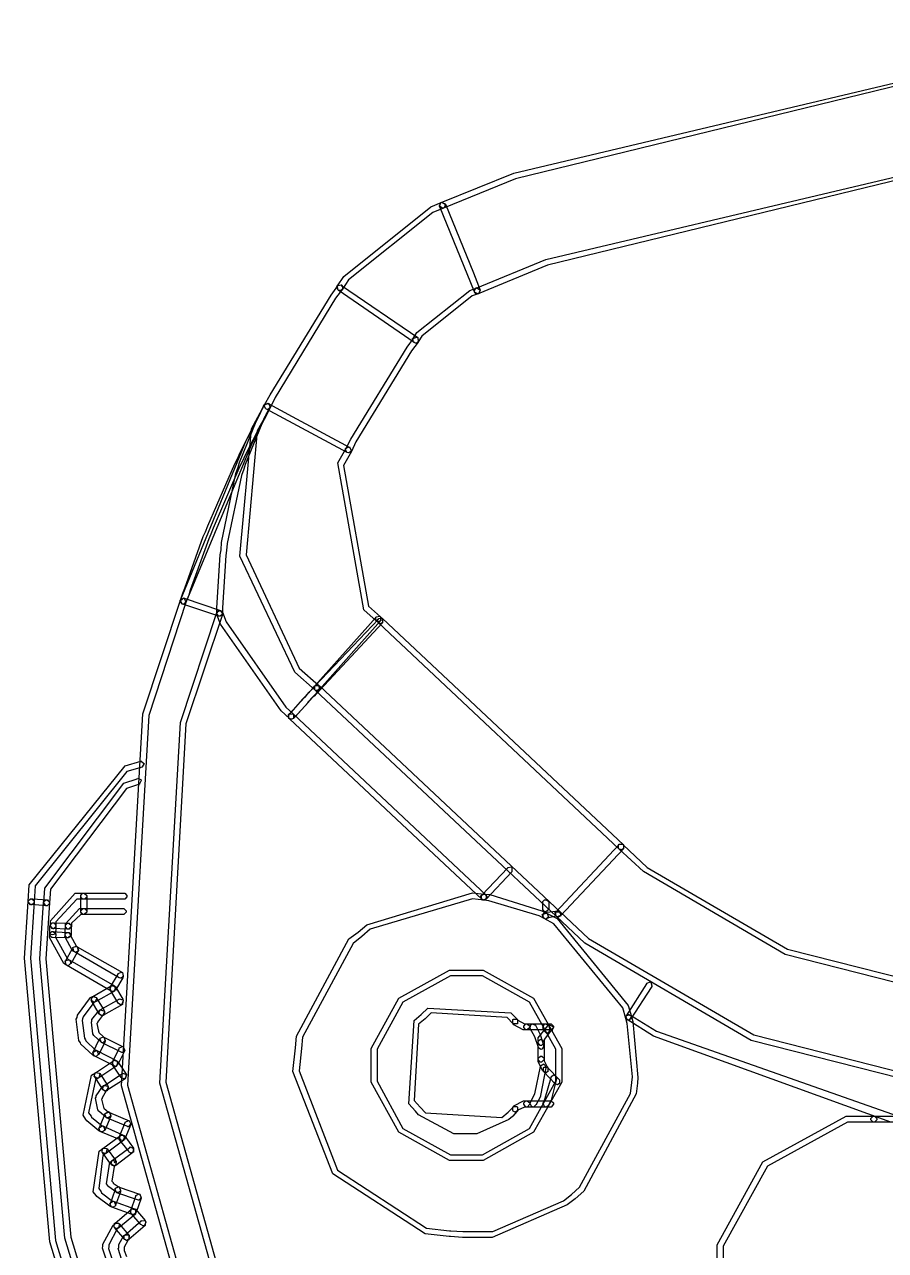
# Model space of a CAD drawing. Extents: x 0.54 to 10.46, y 0.74 to 7.76.
# Drawn here: x 9.6319 to 9.7331, y 4.5286 to 4.6727 of the extents above; entities that cross this region are included whole.
import ezdxf

# ---------------------------------------------------------------- set-up
doc = ezdxf.new("R2010")
doc.units = 0
doc.layers.get('0').update_dxf_attribs({"linetype": 'CONTINUOUS'})

msp = doc.modelspace()

# ---------------------------------------------------------------- linework, layer by layer
at = {"color": 0}
for points in [[(9.76107, 4.67204), (9.68961, 4.65462), (9.68115, 4.65115), (9.68104, 4.65115), (9.68072, 4.65136), (9.68072, 4.65136), (9.68067, 4.65142), (9.68083, 4.65181), (9.68088, 4.65181), (9.6894, 4.65528), (9.76313, 4.67275)], [(9.7621, 4.66118), (9.69336, 4.64447), (9.68522, 4.64111), (9.68517, 4.64111), (9.68479, 4.64128), (9.68479, 4.64133), (9.68474, 4.64139), (9.68494, 4.64176), (9.685, 4.64176), (9.69319, 4.64513), (9.76411, 4.66189)], [(9.74214, 4.42188), (9.72874, 4.42632), (9.69222, 4.45047), (9.65826, 4.49451), (9.64328, 4.54801), (9.64578, 4.59174), (9.65022, 4.60508), (9.65022, 4.60514), (9.65056, 4.60531), (9.65067, 4.60531), (9.65067, 4.60531), (9.65087, 4.60487), (9.65087, 4.60482), (9.64649, 4.59153), (9.64399, 4.54807), (9.6589, 4.49479), (9.69265, 4.45101), (9.729, 4.42703), (9.74235, 4.42258)], [(9.74354, 4.42622), (9.73058, 4.4305), (9.69521, 4.45389), (9.66233, 4.49653), (9.64779, 4.54833), (9.65022, 4.59071), (9.65451, 4.60363), (9.65451, 4.60368), (9.65483, 4.60389), (9.65494, 4.60389), (9.65494, 4.60389), (9.65517, 4.60346), (9.65517, 4.6034), (9.65087, 4.59056), (9.64849, 4.54844), (9.66292, 4.49685), (9.69564, 4.45443), (9.73085, 4.43115), (9.74376, 4.42686)], [(9.64458, 4.49772), (9.63488, 4.52968), (9.63189, 4.56299), (9.63232, 4.56967), (9.63232, 4.56972), (9.6326, 4.56999), (9.63271, 4.56999), (9.63276, 4.56999), (9.63303, 4.56976), (9.63303, 4.56967), (9.6326, 4.56299), (9.63553, 4.52983), (9.64524, 4.49799)], [(9.64188, 4.52647), (9.64106, 4.52892), (9.64111, 4.52914), (9.64111, 4.5294), (9.64231, 4.53163), (9.64253, 4.53179), (9.64253, 4.53185), (9.64296, 4.53185), (9.64301, 4.53179), (9.64301, 4.53179), (9.64296, 4.53136), (9.64296, 4.53131), (9.64279, 4.53119), (9.64182, 4.52929), (9.64182, 4.52908), (9.64176, 4.52886), (9.64242, 4.52686)], [(9.64333, 4.5275), (9.6429, 4.52886), (9.64296, 4.52897), (9.64296, 4.52935), (9.64356, 4.53039), (9.64367, 4.53043), (9.64367, 4.53049), (9.64415, 4.53049), (9.64421, 4.53043), (9.64421, 4.53043), (9.64415, 4.52994), (9.64415, 4.52989), (9.64404, 4.52983), (9.64361, 4.52903), (9.64361, 4.52892), (9.64361, 4.52865), (9.64388, 4.52794)]]:
    msp.add_lwpolyline(points, dxfattribs=at)
for points in [[(9.669, 4.6415), (9.66894, 4.6415), (9.66878, 4.64154), (9.66878, 4.64154), (9.66872, 4.6416), (9.66862, 4.64204), (9.66868, 4.64204), (9.66943, 4.64312), (9.67964, 4.65132), (9.68088, 4.65181), (9.68093, 4.65186), (9.68132, 4.65164), (9.68138, 4.65158), (9.68138, 4.65158), (9.68121, 4.65121), (9.68115, 4.65115), (9.6799, 4.65067), (9.66997, 4.64274), (9.66928, 4.64165), (9.66922, 4.64165), (9.66906, 4.6415), (9.669, 4.6415)], [(9.68511, 4.64106), (9.685, 4.64106), (9.68479, 4.64133), (9.68479, 4.64133), (9.68072, 4.65132), (9.68067, 4.65136), (9.68083, 4.65181), (9.68088, 4.65181), (9.68088, 4.65186), (9.68132, 4.65169), (9.68138, 4.65164), (9.68468, 4.64356), (9.68544, 4.64154), (9.68544, 4.64154), (9.68528, 4.64117), (9.68528, 4.64111), (9.68528, 4.64111), (9.68511, 4.64106), (9.68511, 4.64106)], [(9.66043, 4.6275), (9.66043, 4.6275), (9.66026, 4.62756), (9.66026, 4.62756), (9.66021, 4.62761), (9.66004, 4.62804), (9.6601, 4.62804), (9.66075, 4.62924), (9.66792, 4.64094), (9.66872, 4.64204), (9.66872, 4.64208), (9.66917, 4.64214), (9.66922, 4.64208), (9.66922, 4.64208), (9.66928, 4.64171), (9.66928, 4.64165), (9.66846, 4.64057), (9.66135, 4.6289), (9.66075, 4.62771), (9.66069, 4.62771), (9.66049, 4.6275), (9.66043, 4.6275)], [(9.6779, 4.63531), (9.67785, 4.63531), (9.67768, 4.63536), (9.67768, 4.63536), (9.66878, 4.64154), (9.66872, 4.6416), (9.66868, 4.64204), (9.66872, 4.64204), (9.66872, 4.64208), (9.66911, 4.64214), (9.66917, 4.64208), (9.67811, 4.63596), (9.67811, 4.63596), (9.67817, 4.63553), (9.67817, 4.63547), (9.67811, 4.63547), (9.67796, 4.63531), (9.6779, 4.63531)], [(9.6779, 4.63531), (9.67785, 4.63531), (9.67768, 4.63536), (9.67768, 4.63536), (9.67763, 4.63542), (9.67751, 4.63585), (9.67757, 4.63585), (9.678, 4.63656), (9.68425, 4.6415), (9.685, 4.64176), (9.685, 4.64182), (9.68539, 4.6416), (9.68544, 4.64154), (9.68544, 4.64154), (9.68528, 4.64117), (9.68522, 4.64111), (9.68451, 4.64085), (9.6786, 4.63612), (9.67817, 4.63547), (9.67811, 4.63547), (9.67796, 4.63531), (9.6779, 4.63531)], [(9.66997, 4.6224), (9.66997, 4.6224), (9.66982, 4.62244), (9.66982, 4.62244), (9.66976, 4.6225), (9.6696, 4.62289), (9.66965, 4.62289), (9.67025, 4.62403), (9.67686, 4.63482), (9.67763, 4.63585), (9.67763, 4.6359), (9.67806, 4.63601), (9.67811, 4.63596), (9.67811, 4.63596), (9.67817, 4.63547), (9.67817, 4.63542), (9.6774, 4.63439), (9.67085, 4.62369), (9.67031, 4.62256), (9.67025, 4.62256), (9.67003, 4.6224), (9.66997, 4.6224)], [(9.65056, 4.6046), (9.65056, 4.6046), (9.65044, 4.6046), (9.65044, 4.6046), (9.65039, 4.60465), (9.65018, 4.60504), (9.65022, 4.60508), (9.6505, 4.6059), (9.65072, 4.6065), (9.65289, 4.61257), (9.65315, 4.61312), (9.65343, 4.61382), (9.65662, 4.6211), (9.65701, 4.62185), (9.65717, 4.62229), (9.65912, 4.62614), (9.65935, 4.62651), (9.65967, 4.62717), (9.65967, 4.62728), (9.66004, 4.62793), (9.6601, 4.62799), (9.6601, 4.62804), (9.6601, 4.6281), (9.66054, 4.62819), (9.6606, 4.62815), (9.6606, 4.62815), (9.66075, 4.62776), (9.66075, 4.62771), (9.66069, 4.62761), (9.66064, 4.62756), (9.66026, 4.6269), (9.66026, 4.62685), (9.65994, 4.62619), (9.65972, 4.62582), (9.65776, 4.62196), (9.65761, 4.62158), (9.65722, 4.62082), (9.65408, 4.61356), (9.65381, 4.61285), (9.65354, 4.61231), (9.65136, 4.60628), (9.65121, 4.60568), (9.65087, 4.60487), (9.65082, 4.60487), (9.65061, 4.6046), (9.65056, 4.6046)], [(9.65056, 4.6046), (9.65056, 4.6046), (9.65039, 4.60465), (9.65039, 4.60465), (9.65033, 4.60471), (9.65018, 4.60508), (9.65022, 4.60508), (9.65799, 4.62392), (9.6601, 4.62804), (9.6601, 4.6281), (9.66054, 4.62819), (9.6606, 4.62815), (9.6606, 4.62815), (9.66075, 4.62776), (9.66075, 4.62771), (9.65864, 4.62358), (9.65087, 4.60482), (9.65082, 4.60482), (9.65061, 4.6046), (9.65056, 4.6046)], [(9.65483, 4.60319), (9.65474, 4.60319), (9.65451, 4.60346), (9.65451, 4.60351), (9.65451, 4.60417), (9.65489, 4.6104), (9.655, 4.611), (9.65506, 4.61187), (9.65674, 4.61996), (9.65701, 4.62071), (9.65717, 4.62125), (9.65912, 4.62608), (9.65935, 4.62651), (9.6594, 4.62663), (9.65989, 4.62765), (9.65994, 4.62771), (9.65994, 4.62771), (9.66, 4.62793), (9.66004, 4.62793), (9.66004, 4.62799), (9.66049, 4.62819), (9.66054, 4.62815), (9.6606, 4.62815), (9.66075, 4.62782), (9.66075, 4.62776), (9.66075, 4.62776), (9.66069, 4.62765), (9.66069, 4.62765), (9.66064, 4.62765), (9.6606, 4.62744), (9.6606, 4.62744), (9.66054, 4.62733), (9.66, 4.62636), (9.66, 4.62625), (9.65978, 4.62582), (9.65782, 4.62104), (9.65767, 4.6205), (9.65739, 4.61974), (9.65571, 4.61176), (9.65565, 4.61094), (9.65554, 4.61035), (9.65517, 4.60417), (9.65517, 4.60351), (9.65517, 4.60346), (9.65489, 4.60319), (9.65483, 4.60319)], [(9.66629, 4.59446), (9.66624, 4.59446), (9.66607, 4.59451), (9.66607, 4.59451), (9.66368, 4.59663), (9.65722, 4.61025), (9.65858, 4.62522), (9.6601, 4.62804), (9.6601, 4.6281), (9.66054, 4.62825), (9.6606, 4.62819), (9.6606, 4.62819), (9.66075, 4.62776), (9.66075, 4.62771), (9.65924, 4.625), (9.65793, 4.6104), (9.66417, 4.59711), (9.6665, 4.59506), (9.6665, 4.59506), (9.66656, 4.59462), (9.66656, 4.59457), (9.6665, 4.59457), (9.66635, 4.59446), (9.66629, 4.59446)], [(9.66997, 4.6224), (9.66997, 4.6224), (9.66982, 4.62244), (9.66982, 4.62244), (9.66026, 4.62756), (9.66021, 4.62761), (9.66004, 4.62804), (9.6601, 4.62804), (9.6601, 4.6281), (9.66054, 4.62819), (9.6606, 4.62815), (9.66336, 4.62668), (9.67014, 4.62304), (9.67014, 4.62304), (9.67031, 4.62261), (9.67031, 4.62256), (9.67025, 4.62256), (9.67003, 4.6224), (9.66997, 4.6224)], [(9.6735, 4.60254), (9.6735, 4.60254), (9.67324, 4.60265), (9.67324, 4.60265), (9.67176, 4.60394), (9.66872, 4.62121), (9.66965, 4.62289), (9.66965, 4.62294), (9.67008, 4.6231), (9.67014, 4.62304), (9.67014, 4.62304), (9.67031, 4.62261), (9.67031, 4.62256), (9.66938, 4.62093), (9.67231, 4.60439), (9.67372, 4.60314), (9.67372, 4.60314), (9.67378, 4.60271), (9.67378, 4.60265), (9.67372, 4.60265), (9.67356, 4.60254), (9.6735, 4.60254)], [(9.65483, 4.60319), (9.65483, 4.60319), (9.65474, 4.60319), (9.65474, 4.60319), (9.6505, 4.6046), (9.65044, 4.60465), (9.65022, 4.60504), (9.65028, 4.60504), (9.65028, 4.60508), (9.65061, 4.60536), (9.65067, 4.60531), (9.65494, 4.60389), (9.65494, 4.60389), (9.65517, 4.60346), (9.65517, 4.6034), (9.65511, 4.6034), (9.65489, 4.60319), (9.65483, 4.60319)], [(9.66325, 4.5911), (9.66325, 4.5911), (9.66303, 4.59119), (9.66303, 4.59119), (9.66206, 4.59207), (9.65494, 4.60226), (9.65451, 4.6034), (9.65446, 4.60346), (9.65468, 4.60385), (9.65474, 4.60385), (9.65474, 4.60389), (9.65511, 4.60374), (9.65517, 4.60368), (9.6556, 4.60254), (9.6626, 4.5925), (9.66351, 4.59169), (9.66351, 4.59169), (9.66351, 4.59125), (9.66351, 4.59119), (9.66347, 4.59119), (9.66331, 4.5911), (9.66325, 4.5911)], [(9.66629, 4.59446), (9.66624, 4.59446), (9.66607, 4.59451), (9.66607, 4.59451), (9.66601, 4.59457), (9.66596, 4.595), (9.66601, 4.595), (9.67324, 4.60308), (9.67324, 4.60314), (9.67367, 4.60319), (9.67372, 4.60314), (9.67372, 4.60314), (9.67372, 4.60271), (9.67372, 4.60265), (9.66656, 4.59457), (9.6665, 4.59457), (9.66635, 4.59446), (9.66629, 4.59446)], [(9.66635, 4.5944), (9.66635, 4.5944), (9.66607, 4.59451), (9.66607, 4.59451), (9.66601, 4.59457), (9.66601, 4.595), (9.66607, 4.595), (9.6735, 4.60286), (9.6735, 4.60292), (9.67393, 4.60297), (9.67399, 4.60292), (9.67399, 4.60292), (9.67399, 4.60249), (9.67399, 4.60243), (9.66661, 4.59451), (9.66656, 4.59451), (9.66639, 4.5944), (9.66635, 4.5944)], [(9.67378, 4.60232), (9.67378, 4.60232), (9.6735, 4.60243), (9.6735, 4.60243), (9.67344, 4.60249), (9.67329, 4.6026), (9.67329, 4.6026), (9.67324, 4.60265), (9.67318, 4.60308), (9.67324, 4.60308), (9.67324, 4.60314), (9.67367, 4.60319), (9.67372, 4.60314), (9.67372, 4.60314), (9.67393, 4.60292), (9.67399, 4.60286), (9.67399, 4.60286), (9.67399, 4.60249), (9.67399, 4.60243), (9.67393, 4.60243), (9.67378, 4.60232), (9.67378, 4.60232)], [(9.70204, 4.57574), (9.70204, 4.57574), (9.70176, 4.57585), (9.70176, 4.57585), (9.6735, 4.60243), (9.67344, 4.60249), (9.67344, 4.60286), (9.6735, 4.60286), (9.6735, 4.60292), (9.67393, 4.60297), (9.67399, 4.60292), (9.70231, 4.57633), (9.70231, 4.57633), (9.70231, 4.5759), (9.70231, 4.57585), (9.70226, 4.57585), (9.7021, 4.57574), (9.70204, 4.57574)], [(9.66325, 4.5911), (9.66325, 4.5911), (9.66303, 4.59115), (9.66303, 4.59115), (9.66297, 4.59119), (9.66292, 4.59164), (9.66297, 4.59164), (9.66297, 4.59169), (9.66319, 4.5919), (9.66325, 4.5919), (9.66461, 4.59343), (9.66465, 4.59353), (9.66531, 4.59424), (9.66536, 4.59429), (9.66585, 4.59483), (9.66585, 4.59489), (9.66596, 4.59494), (9.66596, 4.59494), (9.66596, 4.595), (9.66639, 4.59511), (9.66644, 4.59506), (9.66644, 4.59506), (9.66656, 4.59467), (9.66656, 4.59462), (9.66656, 4.59462), (9.6665, 4.59446), (9.6665, 4.59446), (9.66585, 4.59381), (9.66581, 4.59375), (9.66521, 4.5931), (9.66515, 4.59299), (9.66374, 4.59142), (9.66368, 4.59142), (9.66351, 4.59125), (9.66351, 4.59119), (9.66347, 4.59119), (9.66331, 4.5911), (9.66325, 4.5911)], [(9.66325, 4.5911), (9.66325, 4.5911), (9.66303, 4.59115), (9.66303, 4.59115), (9.66297, 4.59119), (9.66292, 4.59164), (9.66297, 4.59164), (9.66482, 4.59364), (9.66487, 4.59369), (9.66531, 4.59424), (9.66536, 4.59424), (9.66542, 4.59435), (9.66585, 4.59478), (9.6659, 4.59478), (9.66607, 4.595), (9.66607, 4.59506), (9.6665, 4.59506), (9.66656, 4.595), (9.66656, 4.595), (9.66656, 4.59457), (9.66656, 4.59451), (9.66639, 4.59429), (9.66635, 4.59429), (9.66596, 4.59386), (9.6659, 4.59375), (9.66585, 4.59375), (9.66536, 4.59321), (9.66531, 4.59315), (9.66351, 4.59119), (9.66347, 4.59119), (9.66331, 4.5911), (9.66325, 4.5911)], [(9.69461, 4.56782), (9.69461, 4.56782), (9.69439, 4.56793), (9.69439, 4.56793), (9.66607, 4.59451), (9.66601, 4.59457), (9.66601, 4.595), (9.66607, 4.595), (9.66607, 4.59506), (9.6665, 4.59506), (9.66656, 4.595), (9.69488, 4.56842), (9.69488, 4.56842), (9.69488, 4.56799), (9.69488, 4.56793), (9.69482, 4.56793), (9.69467, 4.56782), (9.69461, 4.56782)], [(9.68593, 4.56982), (9.68593, 4.56982), (9.68565, 4.56993), (9.68565, 4.56993), (9.66303, 4.59115), (9.66297, 4.59119), (9.66297, 4.59164), (9.66303, 4.59164), (9.66303, 4.59169), (9.66347, 4.59174), (9.66351, 4.59169), (9.68614, 4.57042), (9.68614, 4.57042), (9.68614, 4.56999), (9.68614, 4.56993), (9.68608, 4.56993), (9.68593, 4.56982), (9.68593, 4.56982)], [(9.63271, 4.56928), (9.6326, 4.56928), (9.63232, 4.56961), (9.63232, 4.56967), (9.63243, 4.57161), (9.64372, 4.58561), (9.64556, 4.58615), (9.64556, 4.58621), (9.64589, 4.58594), (9.64594, 4.58589), (9.64594, 4.58589), (9.64572, 4.5855), (9.64572, 4.58544), (9.64393, 4.58496), (9.63314, 4.5715), (9.63303, 4.56961), (9.63303, 4.56956), (9.63276, 4.56928), (9.63271, 4.56928)], [(9.69461, 4.56782), (9.69461, 4.56782), (9.69439, 4.56793), (9.69439, 4.56793), (9.69433, 4.56799), (9.69428, 4.56842), (9.69433, 4.56842), (9.70176, 4.57633), (9.70176, 4.57639), (9.70226, 4.57639), (9.70231, 4.57633), (9.70231, 4.57633), (9.70231, 4.5759), (9.70231, 4.57585), (9.69488, 4.56799), (9.69482, 4.56799), (9.69467, 4.56782), (9.69461, 4.56782)], [(9.74408, 4.55908), (9.73839, 4.55908), (9.72131, 4.56342), (9.70464, 4.57319), (9.70176, 4.57585), (9.70171, 4.5759), (9.70171, 4.57633), (9.70176, 4.57633), (9.70176, 4.57639), (9.70221, 4.57639), (9.70226, 4.57633), (9.70508, 4.57368), (9.72157, 4.56407), (9.73844, 4.55979), (9.74408, 4.55979), (9.74414, 4.55979), (9.74447, 4.55951), (9.74447, 4.5594), (9.74447, 4.55935), (9.74414, 4.55908), (9.74408, 4.55908)], [(9.68593, 4.56982), (9.68593, 4.56982), (9.68565, 4.56993), (9.68565, 4.56993), (9.6856, 4.56999), (9.6856, 4.57042), (9.68565, 4.57042), (9.68869, 4.57362), (9.68869, 4.57368), (9.68913, 4.57374), (9.68918, 4.57368), (9.68918, 4.57368), (9.68918, 4.57319), (9.68918, 4.57314), (9.68614, 4.56993), (9.68608, 4.56993), (9.68593, 4.56982), (9.68593, 4.56982)], [(9.6345, 4.56917), (9.63444, 4.56917), (9.63271, 4.56933), (9.6326, 4.56933), (9.63232, 4.56961), (9.63232, 4.56967), (9.63232, 4.56976), (9.6326, 4.56999), (9.63271, 4.56999), (9.63286, 4.56999), (9.63456, 4.56988), (9.6346, 4.56988), (9.63482, 4.56956), (9.63482, 4.5695), (9.63482, 4.56944), (9.63456, 4.56917), (9.6345, 4.56917)], [(9.63525, 4.56646), (9.63519, 4.56651), (9.63493, 4.56679), (9.63493, 4.56685), (9.63493, 4.56739), (9.63786, 4.57064), (9.63889, 4.57064), (9.63894, 4.57064), (9.63921, 4.57036), (9.63921, 4.57026), (9.63921, 4.57021), (9.63894, 4.56993), (9.63889, 4.56993), (9.63803, 4.56993), (9.63558, 4.56728), (9.63558, 4.56679), (9.63558, 4.56674), (9.63531, 4.56646), (9.63525, 4.56646)], [(9.63883, 4.56814), (9.63872, 4.56814), (9.63851, 4.56842), (9.63851, 4.56847), (9.63851, 4.57026), (9.63851, 4.57036), (9.63872, 4.57064), (9.63883, 4.57064), (9.63889, 4.57064), (9.63921, 4.57036), (9.63921, 4.57026), (9.63921, 4.56847), (9.63921, 4.56842), (9.63889, 4.56814), (9.63883, 4.56814)], [(9.68392, 4.53017), (9.68338, 4.53017), (9.68197, 4.53028), (9.68181, 4.53028), (9.67899, 4.5306), (9.66812, 4.53765), (9.66342, 4.54969), (9.66374, 4.55246), (9.66385, 4.55382), (9.67003, 4.56526), (9.67111, 4.56608), (9.67215, 4.56694), (9.68457, 4.57069), (9.68593, 4.57053), (9.68599, 4.57053), (9.68625, 4.57026), (9.68625, 4.57015), (9.68619, 4.5701), (9.68599, 4.56982), (9.68593, 4.56982), (9.68588, 4.56982), (9.68457, 4.56999), (9.67253, 4.5664), (9.67156, 4.56554), (9.67051, 4.56472), (9.66456, 4.55371), (9.66444, 4.5524), (9.66417, 4.54975), (9.66868, 4.53808), (9.67914, 4.53125), (9.68186, 4.53097), (9.68201, 4.53097), (9.68343, 4.53087), (9.68392, 4.53087), (9.68696, 4.53087), (9.69526, 4.5345), (9.69618, 4.53521), (9.69715, 4.53608), (9.70313, 4.5471), (9.70329, 4.54839), (9.70335, 4.54904), (9.70275, 4.55533), (9.70258, 4.55593), (9.70253, 4.55599), (9.70275, 4.55637), (9.70281, 4.55637), (9.70281, 4.55643), (9.70318, 4.55621), (9.70324, 4.55615), (9.7034, 4.55556), (9.704, 4.54899), (9.70394, 4.54833), (9.70378, 4.54704), (9.69764, 4.5356), (9.69661, 4.53472), (9.69569, 4.53401), (9.68685, 4.53017), (9.68392, 4.53017)], [(9.69314, 4.5676), (9.69314, 4.5676), (9.69299, 4.56765), (9.69299, 4.56765), (9.69239, 4.56799), (9.68647, 4.56976), (9.68588, 4.56982), (9.68576, 4.56982), (9.68554, 4.57015), (9.68554, 4.57021), (9.68554, 4.57032), (9.68582, 4.57053), (9.68593, 4.57053), (9.68658, 4.57047), (9.69271, 4.56858), (9.69331, 4.56825), (9.69331, 4.56825), (9.69347, 4.56787), (9.69347, 4.56782), (9.69342, 4.56782), (9.69319, 4.5676), (9.69314, 4.5676)], [(9.69314, 4.56847), (9.69303, 4.56847), (9.69282, 4.56874), (9.69282, 4.56879), (9.69282, 4.56956), (9.69282, 4.56967), (9.69303, 4.56988), (9.69314, 4.56988), (9.69319, 4.56988), (9.69353, 4.56967), (9.69353, 4.56956), (9.69353, 4.56879), (9.69353, 4.56874), (9.69319, 4.56847), (9.69314, 4.56847)], [(9.63704, 4.5664), (9.63693, 4.5664), (9.63672, 4.56668), (9.63672, 4.56674), (9.63672, 4.56706), (9.63835, 4.56885), (9.63889, 4.56885), (9.63894, 4.56885), (9.63921, 4.56858), (9.63921, 4.56847), (9.63921, 4.56842), (9.63894, 4.56814), (9.63889, 4.56814), (9.63851, 4.56814), (9.63743, 4.56711), (9.63743, 4.56674), (9.63737, 4.56674), (9.6371, 4.5664), (9.63704, 4.5664)], [(9.6435, 4.56814), (9.63889, 4.56814), (9.63878, 4.56814), (9.63851, 4.56842), (9.63851, 4.56847), (9.63851, 4.56858), (9.63878, 4.56885), (9.63889, 4.56885), (9.6435, 4.56885), (9.64356, 4.56885), (9.64382, 4.56858), (9.64382, 4.56847), (9.64382, 4.56842), (9.64356, 4.56814), (9.6435, 4.56814)], [(9.7029, 4.55572), (9.70281, 4.55572), (9.70258, 4.55593), (9.70258, 4.55593), (9.70221, 4.55718), (9.69412, 4.56706), (9.69299, 4.56765), (9.69293, 4.56771), (9.69276, 4.56814), (9.69282, 4.56814), (9.69282, 4.56819), (9.69325, 4.56831), (9.69331, 4.56825), (9.6945, 4.56765), (9.70285, 4.55746), (9.70324, 4.55615), (9.70324, 4.55615), (9.70301, 4.55578), (9.70301, 4.55572), (9.70301, 4.55572), (9.7029, 4.55572), (9.7029, 4.55572)], [(9.69314, 4.5676), (9.69314, 4.5676), (9.69288, 4.56776), (9.69288, 4.56776), (9.69282, 4.56782), (9.69288, 4.56825), (9.69293, 4.56825), (9.69303, 4.56836), (9.69461, 4.56858), (9.69476, 4.56847), (9.69476, 4.56847), (9.69493, 4.56808), (9.69493, 4.56803), (9.69488, 4.56803), (9.6945, 4.56787), (9.6945, 4.56787), (9.69439, 4.56793), (9.69347, 4.56776), (9.69342, 4.56771), (9.69336, 4.56771), (9.69319, 4.5676), (9.69314, 4.5676)], [(9.74408, 4.54824), (9.73736, 4.54824), (9.71733, 4.55333), (9.69775, 4.56478), (9.69439, 4.56793), (9.69433, 4.56799), (9.69433, 4.56842), (9.69439, 4.56842), (9.69439, 4.56847), (9.69482, 4.56847), (9.69488, 4.56842), (9.69819, 4.56532), (9.71761, 4.55399), (9.73747, 4.54893), (9.74408, 4.54893), (9.74414, 4.54893), (9.74447, 4.54872), (9.74447, 4.54861), (9.74447, 4.54856), (9.74414, 4.54824), (9.74408, 4.54824)], [(9.63519, 4.56575), (9.63488, 4.56581), (9.63488, 4.56608), (9.63488, 4.56679), (9.63493, 4.56685), (9.63493, 4.56694), (9.63514, 4.56717), (9.63525, 4.56717), (9.63531, 4.56717), (9.63536, 4.56717), (9.63558, 4.56685), (9.63558, 4.56679), (9.63558, 4.56657), (9.63553, 4.56592), (9.63553, 4.56581), (9.63519, 4.56575)], [(9.63704, 4.5664), (9.63687, 4.5664), (9.63525, 4.56651), (9.63514, 4.56651), (9.63493, 4.56679), (9.63493, 4.56685), (9.63493, 4.56694), (9.63514, 4.56717), (9.63525, 4.56717), (9.63704, 4.56711), (9.6371, 4.56711), (9.63743, 4.56685), (9.63743, 4.56674), (9.63743, 4.56668), (9.6371, 4.5664), (9.63704, 4.5664)], [(9.63699, 4.56538), (9.63687, 4.56538), (9.63667, 4.56565), (9.63667, 4.56569), (9.63667, 4.56569), (9.63667, 4.56614), (9.63667, 4.56625), (9.63667, 4.56629), (9.63672, 4.56668), (9.63672, 4.56679), (9.63672, 4.56689), (9.63693, 4.56711), (9.63704, 4.56711), (9.6371, 4.56711), (9.63715, 4.56711), (9.63743, 4.56685), (9.63743, 4.56674), (9.63737, 4.56674), (9.63737, 4.56619), (9.63737, 4.56619), (9.63737, 4.56608), (9.63737, 4.56575), (9.63737, 4.56565), (9.63732, 4.56565), (9.63704, 4.56538), (9.63699, 4.56538)], [(9.63699, 4.56212), (9.63699, 4.56212), (9.63683, 4.56218), (9.63683, 4.56218), (9.6365, 4.56239), (9.63482, 4.56543), (9.63488, 4.56581), (9.63488, 4.56592), (9.6351, 4.56614), (9.63519, 4.56614), (9.63525, 4.56614), (9.63558, 4.56586), (9.63558, 4.56575), (9.63553, 4.56549), (9.63693, 4.56293), (9.63721, 4.56278), (9.63721, 4.56278), (9.63732, 4.56239), (9.63732, 4.56233), (9.63726, 4.56233), (9.63704, 4.56212), (9.63699, 4.56212)], [(9.63699, 4.56538), (9.63683, 4.56538), (9.63519, 4.56543), (9.6351, 4.56543), (9.63488, 4.56575), (9.63488, 4.56581), (9.63488, 4.56592), (9.6351, 4.56614), (9.63519, 4.56614), (9.63687, 4.56603), (9.63693, 4.56603), (9.6371, 4.56603), (9.6371, 4.56603), (9.6371, 4.56603), (9.63732, 4.56565), (9.63732, 4.5656), (9.63732, 4.56554), (9.63704, 4.56538), (9.63699, 4.56538)], [(9.63792, 4.56369), (9.63792, 4.56369), (9.63775, 4.56375), (9.63775, 4.56375), (9.63753, 4.56386), (9.63661, 4.56554), (9.63667, 4.56569), (9.63667, 4.56581), (9.63687, 4.56603), (9.63699, 4.56603), (9.63704, 4.56603), (9.6371, 4.56603), (9.63737, 4.56581), (9.63737, 4.56569), (9.63732, 4.5656), (9.63797, 4.56446), (9.63807, 4.56435), (9.63807, 4.56435), (9.63818, 4.56396), (9.63818, 4.56392), (9.63818, 4.56386), (9.63797, 4.56369), (9.63792, 4.56369)], [(9.63699, 4.56212), (9.63699, 4.56212), (9.63683, 4.56218), (9.63683, 4.56218), (9.63678, 4.56222), (9.63667, 4.56267), (9.63672, 4.56267), (9.63753, 4.56413), (9.63753, 4.56413), (9.63758, 4.56418), (9.63758, 4.56418), (9.63758, 4.56424), (9.63797, 4.5644), (9.63803, 4.56435), (9.63807, 4.56435), (9.63824, 4.56396), (9.63824, 4.56392), (9.63824, 4.56392), (9.63813, 4.56375), (9.63813, 4.56375), (9.63732, 4.56233), (9.63726, 4.56233), (9.63704, 4.56212), (9.63699, 4.56212)], [(9.64318, 4.56065), (9.64318, 4.56065), (9.64301, 4.56071), (9.64301, 4.56071), (9.63775, 4.56375), (9.63769, 4.56381), (9.63758, 4.56424), (9.63764, 4.56424), (9.63764, 4.56429), (9.63803, 4.5644), (9.63807, 4.56435), (9.64339, 4.56131), (9.64339, 4.56131), (9.6435, 4.56087), (9.6435, 4.56082), (9.64344, 4.56082), (9.64324, 4.56065), (9.64318, 4.56065)], [(9.64231, 4.55908), (9.64231, 4.55908), (9.64208, 4.55914), (9.64208, 4.55914), (9.63683, 4.56218), (9.63678, 4.56222), (9.63667, 4.56267), (9.63672, 4.56267), (9.63672, 4.56272), (9.63715, 4.56282), (9.63721, 4.56278), (9.64247, 4.55974), (9.64247, 4.55974), (9.64258, 4.55931), (9.64258, 4.55925), (9.64253, 4.55925), (9.64236, 4.55908), (9.64231, 4.55908)], [(9.64231, 4.55908), (9.64231, 4.55908), (9.64208, 4.55914), (9.64208, 4.55914), (9.64204, 4.55919), (9.64193, 4.55957), (9.64199, 4.55963), (9.6429, 4.56114), (9.6429, 4.56119), (9.64328, 4.56136), (9.64333, 4.56131), (9.64339, 4.56131), (9.6435, 4.56093), (9.6435, 4.56087), (9.6435, 4.56087), (9.64344, 4.56071), (9.64344, 4.56071), (9.64258, 4.55925), (9.64253, 4.55925), (9.64236, 4.55908), (9.64231, 4.55908)], [(9.68386, 4.53922), (9.68186, 4.53922), (9.67589, 4.54254), (9.67264, 4.54844), (9.67264, 4.5504), (9.67264, 4.5524), (9.67589, 4.55832), (9.68186, 4.56158), (9.68386, 4.56158), (9.68582, 4.56158), (9.69174, 4.55832), (9.69504, 4.5524), (9.69504, 4.5504), (9.69504, 4.54844), (9.69174, 4.54254), (9.68582, 4.53922), (9.68386, 4.53922)], [(9.68386, 4.56093), (9.68197, 4.56093), (9.67637, 4.55783), (9.67333, 4.55231), (9.67333, 4.5504), (9.67333, 4.54856), (9.67637, 4.54297), (9.68197, 4.53988), (9.68386, 4.53988), (9.68571, 4.53988), (9.69125, 4.54297), (9.69433, 4.54856), (9.69433, 4.5504), (9.69433, 4.55231), (9.69125, 4.55783), (9.68571, 4.56093), (9.68386, 4.56093)], [(9.64008, 4.55778), (9.64008, 4.55778), (9.63981, 4.558), (9.63981, 4.558), (9.63976, 4.55806), (9.63986, 4.55849), (9.63992, 4.55849), (9.64208, 4.55974), (9.64208, 4.55979), (9.64253, 4.55968), (9.64258, 4.55963), (9.64258, 4.55957), (9.64247, 4.55919), (9.64247, 4.55914), (9.64025, 4.55789), (9.64019, 4.55789), (9.64008, 4.55778), (9.64008, 4.55778)], [(9.64318, 4.55751), (9.64318, 4.55751), (9.6429, 4.55772), (9.6429, 4.55772), (9.64199, 4.55925), (9.64193, 4.55931), (9.64208, 4.55974), (9.64214, 4.55974), (9.64214, 4.55979), (9.64253, 4.55968), (9.64258, 4.55963), (9.64344, 4.55817), (9.64344, 4.55817), (9.6435, 4.558), (9.6435, 4.558), (9.6435, 4.558), (9.64333, 4.55761), (9.64333, 4.55757), (9.64333, 4.55757), (9.64318, 4.55751), (9.64318, 4.55751)], [(9.7029, 4.55572), (9.7029, 4.55572), (9.70269, 4.55578), (9.70269, 4.55578), (9.70264, 4.55583), (9.70258, 4.55621), (9.70264, 4.55621), (9.70503, 4.56), (9.70503, 4.56006), (9.70546, 4.56022), (9.70551, 4.56017), (9.70551, 4.56017), (9.70562, 4.55974), (9.70562, 4.55968), (9.70557, 4.55957), (9.70318, 4.55588), (9.70313, 4.55588), (9.70296, 4.55572), (9.7029, 4.55572)], [(9.64025, 4.55143), (9.64025, 4.55143), (9.64014, 4.55149), (9.64014, 4.55149), (9.63992, 4.5516), (9.63851, 4.5529), (9.63846, 4.55306), (9.63829, 4.55333), (9.63797, 4.55583), (9.63807, 4.55604), (9.63813, 4.55632), (9.63965, 4.55838), (9.63992, 4.55849), (9.63992, 4.55854), (9.64035, 4.55838), (9.6404, 4.55832), (9.6404, 4.55832), (9.64025, 4.55794), (9.64025, 4.55789), (9.64003, 4.55778), (9.63878, 4.5561), (9.63872, 4.55588), (9.63867, 4.55567), (9.63894, 4.5536), (9.63906, 4.55339), (9.63911, 4.55328), (9.64025, 4.55219), (9.6404, 4.55214), (9.6404, 4.55214), (9.64057, 4.55171), (9.64057, 4.55165), (9.64051, 4.55165), (9.64031, 4.55143), (9.64025, 4.55143)], [(9.641, 4.55626), (9.6409, 4.55626), (9.64068, 4.55647), (9.64068, 4.55647), (9.64063, 4.55653), (9.63976, 4.558), (9.63971, 4.55806), (9.63986, 4.55843), (9.63992, 4.55843), (9.63992, 4.55849), (9.64031, 4.55838), (9.64035, 4.55832), (9.64122, 4.55692), (9.64122, 4.55692), (9.64128, 4.55675), (9.64133, 4.55669), (9.64133, 4.55669), (9.64111, 4.55632), (9.64111, 4.55626), (9.64111, 4.55626), (9.641, 4.55626), (9.641, 4.55626)], [(9.641, 4.55626), (9.6409, 4.55626), (9.64068, 4.55643), (9.64068, 4.55643), (9.64063, 4.55647), (9.64074, 4.55692), (9.64079, 4.55692), (9.64301, 4.55817), (9.64301, 4.55821), (9.64344, 4.55811), (9.6435, 4.55806), (9.6435, 4.55806), (9.64339, 4.55761), (9.64339, 4.55757), (9.64117, 4.55632), (9.64111, 4.55632), (9.641, 4.55626), (9.641, 4.55626)], [(9.64106, 4.55306), (9.64106, 4.55306), (9.64094, 4.55311), (9.64094, 4.55311), (9.64085, 4.55317), (9.64008, 4.55388), (9.64003, 4.55393), (9.63992, 4.5541), (9.63976, 4.5555), (9.63981, 4.55561), (9.63981, 4.55578), (9.64063, 4.55681), (9.64079, 4.55686), (9.64079, 4.55692), (9.64122, 4.55681), (9.64128, 4.55675), (9.64128, 4.55675), (9.64117, 4.55632), (9.64117, 4.55626), (9.64106, 4.55626), (9.64046, 4.5555), (9.64046, 4.55539), (9.6404, 4.55533), (9.64057, 4.55442), (9.64063, 4.55431), (9.64063, 4.55425), (9.64117, 4.55376), (9.64122, 4.55371), (9.64122, 4.55371), (9.64139, 4.55333), (9.64139, 4.55328), (9.64133, 4.55328), (9.64111, 4.55306), (9.64106, 4.55306)], [(9.68386, 4.54237), (9.68235, 4.54237), (9.67822, 4.5446), (9.67785, 4.54503), (9.67708, 4.5459), (9.67768, 4.55567), (9.6785, 4.55637), (9.67931, 4.55713), (9.68907, 4.55658), (9.68983, 4.55578), (9.68983, 4.55578), (9.68983, 4.55533), (9.68983, 4.55528), (9.68978, 4.55528), (9.68935, 4.55528), (9.68935, 4.55528), (9.68864, 4.55604), (9.67969, 4.55658), (9.67899, 4.55588), (9.67822, 4.55524), (9.67768, 4.54628), (9.67839, 4.54551), (9.67904, 4.54482), (9.68799, 4.54428), (9.68875, 4.54492), (9.68881, 4.54497), (9.68929, 4.54546), (9.68935, 4.54551), (9.68935, 4.54557), (9.68978, 4.54557), (9.68983, 4.54551), (9.68983, 4.54551), (9.68983, 4.54508), (9.68983, 4.54503), (9.68978, 4.54497), (9.68929, 4.54443), (9.68924, 4.54438), (9.68881, 4.54406), (9.68506, 4.54237), (9.68386, 4.54237)], [(9.69092, 4.55458), (9.69049, 4.55458), (9.6894, 4.55518), (9.68935, 4.55528), (9.68929, 4.55533), (9.68929, 4.55578), (9.68935, 4.55578), (9.68935, 4.55583), (9.68978, 4.55583), (9.68983, 4.55578), (9.68989, 4.55572), (9.69065, 4.55528), (9.69092, 4.55528), (9.69097, 4.55528), (9.69129, 4.55501), (9.69129, 4.5549), (9.69129, 4.55485), (9.69097, 4.55458), (9.69092, 4.55458)], [(9.69374, 4.55458), (9.69092, 4.55458), (9.69081, 4.55458), (9.6906, 4.55485), (9.6906, 4.5549), (9.6906, 4.55501), (9.69081, 4.55528), (9.69092, 4.55528), (9.69374, 4.55528), (9.69379, 4.55528), (9.69407, 4.55501), (9.69407, 4.5549), (9.69407, 4.55485), (9.69379, 4.55458), (9.69374, 4.55458)], [(9.6926, 4.55225), (9.6926, 4.55225), (9.69233, 4.55246), (9.69233, 4.55251), (9.69189, 4.55376), (9.69135, 4.55474), (9.69129, 4.55479), (9.69146, 4.55524), (9.69151, 4.55524), (9.69151, 4.55528), (9.69194, 4.55512), (9.692, 4.55507), (9.69249, 4.55404), (9.69293, 4.55268), (9.69293, 4.55268), (9.69276, 4.55236), (9.69276, 4.55231), (9.69271, 4.55231), (9.6926, 4.55225), (9.6926, 4.55225)], [(9.6926, 4.55274), (9.69249, 4.55274), (9.69228, 4.55306), (9.69228, 4.55311), (9.69228, 4.55365), (9.69342, 4.55507), (9.69362, 4.55512), (9.69362, 4.55518), (9.69401, 4.55496), (9.69407, 4.5549), (9.69407, 4.5549), (9.6939, 4.55453), (9.6939, 4.55447), (9.69374, 4.55442), (9.69299, 4.55344), (9.69299, 4.55311), (9.69299, 4.55306), (9.69265, 4.55274), (9.6926, 4.55274)], [(9.74408, 4.54372), (9.73372, 4.54372), (9.70583, 4.55382), (9.70275, 4.55578), (9.70269, 4.55583), (9.70258, 4.55621), (9.70264, 4.55621), (9.70264, 4.55626), (9.70307, 4.55637), (9.70313, 4.55632), (9.70617, 4.55442), (9.7346, 4.54443), (9.74408, 4.54443), (9.74414, 4.54443), (9.74447, 4.54417), (9.74447, 4.54406), (9.74447, 4.544), (9.74414, 4.54372), (9.74408, 4.54372)], [(9.64025, 4.55143), (9.64025, 4.55143), (9.64008, 4.55149), (9.64008, 4.55149), (9.64003, 4.55154), (9.63992, 4.55192), (9.63997, 4.55197), (9.64068, 4.55344), (9.64068, 4.5535), (9.64074, 4.55354), (9.64079, 4.55354), (9.64079, 4.5536), (9.64117, 4.55376), (9.64122, 4.55371), (9.64122, 4.55371), (9.64139, 4.55333), (9.64139, 4.55328), (9.64139, 4.55328), (9.64133, 4.55311), (9.64133, 4.55311), (9.64057, 4.55165), (9.64051, 4.55165), (9.64031, 4.55143), (9.64025, 4.55143)], [(9.64339, 4.55192), (9.64333, 4.55192), (9.64324, 4.55197), (9.64324, 4.55197), (9.64094, 4.55311), (9.6409, 4.55317), (9.64074, 4.55354), (9.64079, 4.55354), (9.64079, 4.5536), (9.64117, 4.55376), (9.64122, 4.55371), (9.6435, 4.55257), (9.6435, 4.55257), (9.64367, 4.55219), (9.64367, 4.55214), (9.64361, 4.55214), (9.64344, 4.55192), (9.64339, 4.55192)], [(9.64258, 4.55029), (9.64258, 4.55029), (9.64242, 4.55035), (9.64242, 4.55035), (9.64236, 4.5504), (9.64219, 4.55078), (9.64225, 4.55078), (9.64301, 4.5524), (9.64301, 4.55246), (9.64344, 4.55263), (9.6435, 4.55257), (9.6435, 4.55257), (9.64367, 4.55219), (9.64367, 4.55214), (9.64285, 4.55051), (9.64279, 4.55051), (9.64264, 4.55029), (9.64258, 4.55029)], [(9.6926, 4.55078), (9.69249, 4.55078), (9.69228, 4.55111), (9.69228, 4.55117), (9.69228, 4.55311), (9.69228, 4.55322), (9.69249, 4.55344), (9.6926, 4.55344), (9.69265, 4.55344), (9.69299, 4.55322), (9.69299, 4.55311), (9.69299, 4.55117), (9.69299, 4.55111), (9.69265, 4.55078), (9.6926, 4.55078)], [(9.64258, 4.55029), (9.64258, 4.55029), (9.64242, 4.55035), (9.64242, 4.55035), (9.64014, 4.55149), (9.64008, 4.55154), (9.63992, 4.55192), (9.63997, 4.55192), (9.63997, 4.55197), (9.64035, 4.55219), (9.6404, 4.55214), (9.64274, 4.55094), (9.64274, 4.55094), (9.64285, 4.55057), (9.64285, 4.55051), (9.64279, 4.55051), (9.64264, 4.55029), (9.64258, 4.55029)], [(9.6404, 4.54889), (9.6404, 4.54889), (9.64014, 4.54904), (9.64014, 4.54904), (9.64008, 4.5491), (9.64019, 4.54953), (9.64025, 4.54953), (9.64236, 4.55094), (9.64236, 4.551), (9.64279, 4.55089), (9.64285, 4.55083), (9.64285, 4.55083), (9.64274, 4.5504), (9.64274, 4.55035), (9.64063, 4.54893), (9.64063, 4.54893), (9.64046, 4.54889), (9.6404, 4.54889)], [(9.64356, 4.54883), (9.64356, 4.54883), (9.64324, 4.54899), (9.64324, 4.54899), (9.64225, 4.55046), (9.64219, 4.55051), (9.64231, 4.55094), (9.64236, 4.55094), (9.64236, 4.551), (9.64279, 4.55089), (9.64285, 4.55083), (9.64378, 4.54949), (9.64378, 4.54949), (9.64388, 4.54932), (9.64388, 4.54932), (9.64388, 4.54926), (9.64372, 4.54889), (9.64372, 4.54883), (9.64372, 4.54883), (9.64356, 4.54883), (9.64356, 4.54883)], [(9.69314, 4.54953), (9.69308, 4.54953), (9.69293, 4.54964), (9.69293, 4.54964), (9.69282, 4.54975), (9.69228, 4.55083), (9.69228, 4.55117), (9.69228, 4.55126), (9.69254, 4.55149), (9.69265, 4.55149), (9.69271, 4.55149), (9.69299, 4.55126), (9.69299, 4.55117), (9.69299, 4.55094), (9.69331, 4.55024), (9.69342, 4.55013), (9.69342, 4.55013), (9.69342, 4.54969), (9.69342, 4.54964), (9.69336, 4.54964), (9.69319, 4.54953), (9.69314, 4.54953)], [(9.641, 4.54258), (9.641, 4.54258), (9.64085, 4.54258), (9.64085, 4.54258), (9.64063, 4.54269), (9.63921, 4.54389), (9.63911, 4.54406), (9.63878, 4.54454), (9.63976, 4.54926), (9.64025, 4.54953), (9.64025, 4.54958), (9.64068, 4.54949), (9.64074, 4.54943), (9.64074, 4.54943), (9.64063, 4.54899), (9.64063, 4.54893), (9.64025, 4.54872), (9.63943, 4.54482), (9.63971, 4.54443), (9.63976, 4.54432), (9.641, 4.54329), (9.64117, 4.54324), (9.64117, 4.54324), (9.64133, 4.54281), (9.64133, 4.54275), (9.64128, 4.54275), (9.64106, 4.54258), (9.641, 4.54258)], [(9.64144, 4.54736), (9.64133, 4.54736), (9.64111, 4.54758), (9.64111, 4.54758), (9.64014, 4.54904), (9.64008, 4.5491), (9.64019, 4.54953), (9.64025, 4.54953), (9.64025, 4.54958), (9.64068, 4.54949), (9.64074, 4.54943), (9.64165, 4.54807), (9.64165, 4.54807), (9.64171, 4.5479), (9.64176, 4.54785), (9.64176, 4.54785), (9.64154, 4.54747), (9.64154, 4.54742), (9.6415, 4.54742), (9.64144, 4.54736), (9.64144, 4.54736)], [(9.64144, 4.54736), (9.64144, 4.54736), (9.64111, 4.54753), (9.64111, 4.54753), (9.64106, 4.54758), (9.64117, 4.54801), (9.64122, 4.54801), (9.64339, 4.54943), (9.64339, 4.54949), (9.64378, 4.54937), (9.64382, 4.54932), (9.64382, 4.54932), (9.64378, 4.54889), (9.64372, 4.54883), (9.6416, 4.54747), (9.64154, 4.54747), (9.64144, 4.54736), (9.64144, 4.54736)], [(9.69168, 4.54551), (9.69168, 4.54551), (9.69151, 4.54557), (9.69151, 4.54557), (9.69146, 4.54563), (9.69129, 4.54601), (9.69135, 4.54601), (9.69189, 4.54704), (9.69254, 4.55029), (9.69254, 4.55035), (9.69293, 4.55057), (9.69299, 4.55051), (9.69303, 4.55051), (9.69319, 4.55018), (9.69319, 4.55013), (9.69254, 4.54688), (9.69254, 4.54688), (9.69254, 4.54676), (9.69254, 4.54676), (9.692, 4.54574), (9.69194, 4.54574), (9.69174, 4.54551), (9.69168, 4.54551)], [(9.69456, 4.54812), (9.69456, 4.54812), (9.69428, 4.54824), (9.69428, 4.54824), (9.69293, 4.54964), (9.69288, 4.54969), (9.69288, 4.55013), (9.69293, 4.55013), (9.69293, 4.55018), (9.69336, 4.55018), (9.69342, 4.55013), (9.69476, 4.54872), (9.69476, 4.54872), (9.69476, 4.54829), (9.69476, 4.54824), (9.69472, 4.54824), (9.69456, 4.54812), (9.69456, 4.54812)], [(9.64171, 4.54422), (9.64171, 4.54422), (9.64154, 4.54428), (9.64154, 4.54428), (9.64144, 4.54432), (9.64068, 4.54497), (9.64063, 4.54503), (9.64051, 4.54519), (9.64025, 4.54656), (9.64031, 4.54665), (9.64031, 4.54682), (9.64111, 4.54796), (9.64122, 4.54801), (9.64122, 4.54807), (9.64165, 4.54796), (9.64171, 4.5479), (9.64171, 4.5479), (9.6416, 4.54747), (9.6416, 4.54742), (9.6415, 4.54742), (9.641, 4.5466), (9.641, 4.5465), (9.64094, 4.54644), (9.64117, 4.54551), (9.64122, 4.54542), (9.64122, 4.54536), (9.64176, 4.54492), (9.64188, 4.54486), (9.64188, 4.54486), (9.64204, 4.54449), (9.64204, 4.54443), (9.64199, 4.54443), (9.64176, 4.54422), (9.64171, 4.54422)], [(9.68956, 4.54492), (9.68956, 4.54492), (9.68935, 4.54503), (9.68935, 4.54503), (9.68929, 4.54508), (9.68929, 4.54551), (9.68935, 4.54551), (9.6894, 4.54563), (9.69054, 4.54622), (9.69092, 4.54622), (9.69097, 4.54622), (9.69129, 4.54601), (9.69129, 4.5459), (9.69129, 4.54585), (9.69097, 4.54551), (9.69092, 4.54551), (9.69065, 4.54551), (9.68989, 4.54514), (9.68983, 4.54503), (9.68978, 4.54503), (9.68961, 4.54492), (9.68956, 4.54492)], [(9.69374, 4.54551), (9.69092, 4.54551), (9.69081, 4.54551), (9.6906, 4.54585), (9.6906, 4.5459), (9.6906, 4.54601), (9.69081, 4.54622), (9.69092, 4.54622), (9.69374, 4.54622), (9.69379, 4.54622), (9.69407, 4.54601), (9.69407, 4.5459), (9.69407, 4.54585), (9.69379, 4.54551), (9.69374, 4.54551)], [(9.641, 4.54258), (9.641, 4.54258), (9.64085, 4.54258), (9.64085, 4.54258), (9.64079, 4.54264), (9.64063, 4.54303), (9.64068, 4.54303), (9.64139, 4.54471), (9.64139, 4.54476), (9.64176, 4.54497), (9.64188, 4.54492), (9.64188, 4.54492), (9.64204, 4.54449), (9.64204, 4.54443), (9.64133, 4.54275), (9.64128, 4.54275), (9.64106, 4.54258), (9.641, 4.54258)], [(9.64404, 4.54318), (9.64404, 4.54318), (9.64393, 4.54324), (9.64393, 4.54324), (9.64154, 4.54422), (9.6415, 4.54428), (9.64133, 4.54471), (9.64139, 4.54471), (9.64139, 4.54476), (9.64182, 4.54492), (9.64188, 4.54486), (9.64421, 4.54389), (9.64421, 4.54389), (9.64438, 4.54351), (9.64438, 4.54346), (9.64432, 4.54346), (9.6441, 4.54318), (9.64404, 4.54318)], [(9.64339, 4.54156), (9.64339, 4.54156), (9.64324, 4.54161), (9.64324, 4.54161), (9.64318, 4.54167), (9.64301, 4.54199), (9.64307, 4.54204), (9.64372, 4.54368), (9.64372, 4.54372), (9.64415, 4.54394), (9.64421, 4.54389), (9.64421, 4.54389), (9.64438, 4.54351), (9.64438, 4.54346), (9.64367, 4.54178), (9.64367, 4.54172), (9.64344, 4.54156), (9.64339, 4.54156)], [(9.71371, 4.52567), (9.7136, 4.52567), (9.71332, 4.52593), (9.71332, 4.52599), (9.71332, 4.52929), (9.71869, 4.53907), (9.72846, 4.54443), (9.73178, 4.54443), (9.73182, 4.54443), (9.7321, 4.54417), (9.7321, 4.54406), (9.7321, 4.544), (9.73182, 4.54372), (9.73178, 4.54372), (9.72863, 4.54372), (9.71924, 4.53857), (9.71403, 4.52914), (9.71403, 4.52599), (9.71403, 4.52593), (9.71376, 4.52567), (9.71371, 4.52567)], [(9.84381, 4.54372), (9.73178, 4.54372), (9.73167, 4.54372), (9.73139, 4.544), (9.73139, 4.54406), (9.73139, 4.54417), (9.73167, 4.54443), (9.73178, 4.54443), (9.84381, 4.54443), (9.84386, 4.54443), (9.84412, 4.54417), (9.84412, 4.54406), (9.84412, 4.544), (9.84386, 4.54372), (9.84381, 4.54372)], [(9.64339, 4.54156), (9.64339, 4.54156), (9.64324, 4.54161), (9.64324, 4.54161), (9.64085, 4.54258), (9.64079, 4.54264), (9.64063, 4.54303), (9.64068, 4.54303), (9.64068, 4.54308), (9.64111, 4.54329), (9.64117, 4.54324), (9.6435, 4.54221), (9.6435, 4.54221), (9.64367, 4.54183), (9.64367, 4.54178), (9.64361, 4.54178), (9.64344, 4.54156), (9.64339, 4.54156)], [(9.64133, 4.54004), (9.64133, 4.54004), (9.64106, 4.54015), (9.64106, 4.54015), (9.641, 4.54021), (9.64106, 4.54064), (9.64111, 4.54064), (9.64318, 4.54215), (9.64318, 4.54221), (9.64356, 4.54215), (9.64361, 4.5421), (9.64361, 4.5421), (9.64356, 4.54167), (9.64356, 4.54161), (9.64154, 4.5401), (9.6415, 4.5401), (9.64133, 4.54004), (9.64133, 4.54004)], [(9.64442, 4.5401), (9.64442, 4.5401), (9.64421, 4.54021), (9.64421, 4.54021), (9.64415, 4.54025), (9.6441, 4.54036), (9.6441, 4.54036), (9.64307, 4.54167), (9.64301, 4.54172), (9.64312, 4.54215), (9.64318, 4.54215), (9.64318, 4.54221), (9.64361, 4.54215), (9.64367, 4.5421), (9.64469, 4.54069), (9.64469, 4.54069), (9.64469, 4.54025), (9.64469, 4.54021), (9.64464, 4.54021), (9.64447, 4.5401), (9.64442, 4.5401)], [(9.64242, 4.53857), (9.64242, 4.53857), (9.64214, 4.53874), (9.64214, 4.53874), (9.64208, 4.53879), (9.64214, 4.53922), (9.64219, 4.53922), (9.64426, 4.54075), (9.64426, 4.54081), (9.64464, 4.54069), (9.64469, 4.54064), (9.64469, 4.54064), (9.64464, 4.54021), (9.64464, 4.54015), (9.64264, 4.53863), (9.64258, 4.53863), (9.64242, 4.53857), (9.64242, 4.53857)], [(9.64225, 4.53375), (9.64225, 4.53375), (9.64214, 4.53375), (9.64214, 4.53375), (9.64193, 4.53386), (9.6404, 4.535), (9.64031, 4.5351), (9.63997, 4.53554), (9.64068, 4.54031), (9.64111, 4.54064), (9.64111, 4.54069), (9.64154, 4.54064), (9.6416, 4.54058), (9.6416, 4.54058), (9.6415, 4.54015), (9.6415, 4.5401), (9.64111, 4.53982), (9.64063, 4.53592), (9.6409, 4.53554), (9.64094, 4.53543), (9.64225, 4.53444), (9.64242, 4.5344), (9.64242, 4.5344), (9.64258, 4.53401), (9.64258, 4.53396), (9.64258, 4.5339), (9.64231, 4.53375), (9.64225, 4.53375)], [(9.64242, 4.53857), (9.64242, 4.53857), (9.64214, 4.53868), (9.64214, 4.53868), (9.64208, 4.53874), (9.64204, 4.53885), (9.64204, 4.53885), (9.64193, 4.53896), (9.64106, 4.54015), (9.641, 4.54021), (9.64106, 4.54064), (9.64111, 4.54064), (9.64111, 4.54069), (9.64154, 4.54064), (9.6416, 4.54058), (9.64258, 4.53928), (9.64242, 4.53896), (9.64268, 4.53917), (9.64268, 4.53917), (9.64264, 4.53874), (9.64264, 4.53868), (9.64258, 4.53868), (9.64242, 4.53857), (9.64242, 4.53857)], [(9.64285, 4.53543), (9.64285, 4.53543), (9.64274, 4.53549), (9.64274, 4.53549), (9.64264, 4.53554), (9.64182, 4.53614), (9.64176, 4.53618), (9.64154, 4.53646), (9.64193, 4.53901), (9.64219, 4.53917), (9.64219, 4.53922), (9.64264, 4.53917), (9.64268, 4.53911), (9.64268, 4.53911), (9.64258, 4.53868), (9.64258, 4.53863), (9.64242, 4.53851), (9.64214, 4.53678), (9.64231, 4.53662), (9.64231, 4.53657), (9.6429, 4.53618), (9.64301, 4.53614), (9.64301, 4.53614), (9.64318, 4.53569), (9.64318, 4.53564), (9.64318, 4.5356), (9.6429, 4.53543), (9.64285, 4.53543)], [(9.64225, 4.53375), (9.64225, 4.53375), (9.64214, 4.53375), (9.64214, 4.53375), (9.64208, 4.53381), (9.64193, 4.53418), (9.64199, 4.53418), (9.64253, 4.53575), (9.64253, 4.53575), (9.64253, 4.53592), (9.64258, 4.53592), (9.64258, 4.53597), (9.6429, 4.53614), (9.64301, 4.53614), (9.64301, 4.53614), (9.64318, 4.53569), (9.64318, 4.53564), (9.64318, 4.53564), (9.64318, 4.53554), (9.64318, 4.53554), (9.64258, 4.53396), (9.64258, 4.5339), (9.64231, 4.53375), (9.64225, 4.53375)], [(9.64529, 4.53456), (9.64529, 4.53456), (9.64518, 4.53461), (9.64518, 4.53461), (9.64274, 4.53543), (9.64268, 4.53549), (9.64253, 4.53586), (9.64258, 4.53592), (9.64258, 4.53597), (9.64296, 4.53614), (9.64301, 4.53608), (9.6454, 4.53526), (9.6454, 4.53526), (9.64561, 4.53489), (9.64561, 4.53483), (9.64556, 4.53483), (9.64535, 4.53456), (9.64529, 4.53456)], [(9.64469, 4.53288), (9.64469, 4.53288), (9.64453, 4.53288), (9.64453, 4.53288), (9.64447, 4.53293), (9.64432, 4.53331), (9.64438, 4.53331), (9.64497, 4.53504), (9.64497, 4.5351), (9.64535, 4.53532), (9.64546, 4.53526), (9.64546, 4.53526), (9.64561, 4.53483), (9.64561, 4.53478), (9.64501, 4.5331), (9.64497, 4.5331), (9.64475, 4.53288), (9.64469, 4.53288)], [(9.64469, 4.53288), (9.64469, 4.53288), (9.64453, 4.53288), (9.64453, 4.53288), (9.64214, 4.53375), (9.64208, 4.53381), (9.64193, 4.53418), (9.64199, 4.53418), (9.64199, 4.53424), (9.64236, 4.53444), (9.64242, 4.5344), (9.64481, 4.53353), (9.64481, 4.53353), (9.64501, 4.53315), (9.64501, 4.5331), (9.64497, 4.5331), (9.64475, 4.53288), (9.64469, 4.53288)], [(9.64274, 4.53119), (9.64274, 4.53119), (9.64247, 4.53136), (9.64247, 4.53136), (9.64242, 4.53142), (9.64247, 4.53185), (9.64253, 4.53185), (9.64442, 4.53347), (9.64442, 4.53353), (9.64486, 4.53347), (9.64492, 4.53342), (9.64492, 4.53342), (9.64492, 4.53299), (9.64492, 4.53293), (9.64296, 4.53131), (9.6429, 4.53131), (9.64274, 4.53119), (9.64274, 4.53119)], [(9.64388, 4.52983), (9.64388, 4.52983), (9.64367, 4.52994), (9.64367, 4.52994), (9.64361, 4.53), (9.64361, 4.53043), (9.64367, 4.53043), (9.64561, 4.53212), (9.64561, 4.53217), (9.64606, 4.53212), (9.64611, 4.53207), (9.64611, 4.53207), (9.64606, 4.53163), (9.64606, 4.53157), (9.64415, 4.52994), (9.6441, 4.52994), (9.64393, 4.52983), (9.64388, 4.52983)], [(9.64583, 4.53153), (9.64583, 4.53153), (9.64556, 4.53168), (9.64556, 4.53168), (9.64442, 4.53299), (9.64438, 4.53304), (9.64438, 4.53347), (9.64442, 4.53347), (9.64442, 4.53353), (9.64492, 4.53353), (9.64497, 4.53347), (9.64606, 4.53217), (9.64606, 4.53217), (9.64615, 4.53201), (9.64615, 4.53201), (9.64615, 4.53196), (9.646, 4.53157), (9.646, 4.53153), (9.646, 4.53153), (9.64583, 4.53153), (9.64583, 4.53153)], [(9.64388, 4.52983), (9.64388, 4.52983), (9.64367, 4.52994), (9.64367, 4.52994), (9.64247, 4.53136), (9.64242, 4.53142), (9.64247, 4.53185), (9.64253, 4.53185), (9.64253, 4.5319), (9.64296, 4.53185), (9.64301, 4.53179), (9.64415, 4.53043), (9.64415, 4.53043), (9.64415, 4.53), (9.64415, 4.52994), (9.6441, 4.52994), (9.64393, 4.52983), (9.64388, 4.52983)]]:
    msp.add_lwpolyline(points, close=True, dxfattribs=at)
at = {"color": 9}
for points in [[(9.6345, 4.56917), (9.63439, 4.56917), (9.63417, 4.5695), (9.63417, 4.56956), (9.63428, 4.57124), (9.64356, 4.58356), (9.64512, 4.5841), (9.64518, 4.58415), (9.64556, 4.58399), (9.64561, 4.58393), (9.64561, 4.58388), (9.6454, 4.5835), (9.6454, 4.58344), (9.64388, 4.58296), (9.63493, 4.57113), (9.63482, 4.5695), (9.63482, 4.56944), (9.63456, 4.56917), (9.6345, 4.56917)], [(9.64361, 4.56993), (9.63883, 4.56993), (9.63872, 4.56993), (9.63851, 4.57021), (9.63851, 4.57026), (9.63851, 4.57036), (9.63872, 4.57064), (9.63883, 4.57064), (9.64361, 4.57064), (9.64367, 4.57064), (9.64393, 4.57036), (9.64393, 4.57026), (9.64393, 4.57021), (9.64367, 4.56993), (9.64361, 4.56993)], [(9.69336, 4.55419), (9.69325, 4.55419), (9.69303, 4.55442), (9.69303, 4.55442), (9.69288, 4.55474), (9.69282, 4.55479), (9.69299, 4.55524), (9.69303, 4.55524), (9.69308, 4.55528), (9.69347, 4.55512), (9.69353, 4.55507), (9.69362, 4.55469), (9.69362, 4.55469), (9.69353, 4.55431), (9.69353, 4.55425), (9.69347, 4.55425), (9.69336, 4.55419), (9.69336, 4.55419)], [(9.69319, 4.54551), (9.69319, 4.54551), (9.69303, 4.54557), (9.69303, 4.54557), (9.69299, 4.54563), (9.69282, 4.54601), (9.69288, 4.54601), (9.69308, 4.54656), (9.69379, 4.54899), (9.69379, 4.54904), (9.69412, 4.54932), (9.69417, 4.54926), (9.69422, 4.54926), (9.69444, 4.54889), (9.69444, 4.54883), (9.69379, 4.54633), (9.69347, 4.54574), (9.69347, 4.54568), (9.69325, 4.54551), (9.69319, 4.54551)]]:
    msp.add_lwpolyline(points, close=True, dxfattribs=at)
msp.add_lwpolyline([(9.64621, 4.49858), (9.63661, 4.53011), (9.63368, 4.56293), (9.63411, 4.56956), (9.63411, 4.56961), (9.63439, 4.56988), (9.6345, 4.56988), (9.63456, 4.56988), (9.63482, 4.56961), (9.63482, 4.5695), (9.63439, 4.56293), (9.63732, 4.53022), (9.64686, 4.49886)], dxfattribs=at)

doc.saveas('drawing.dxf')
